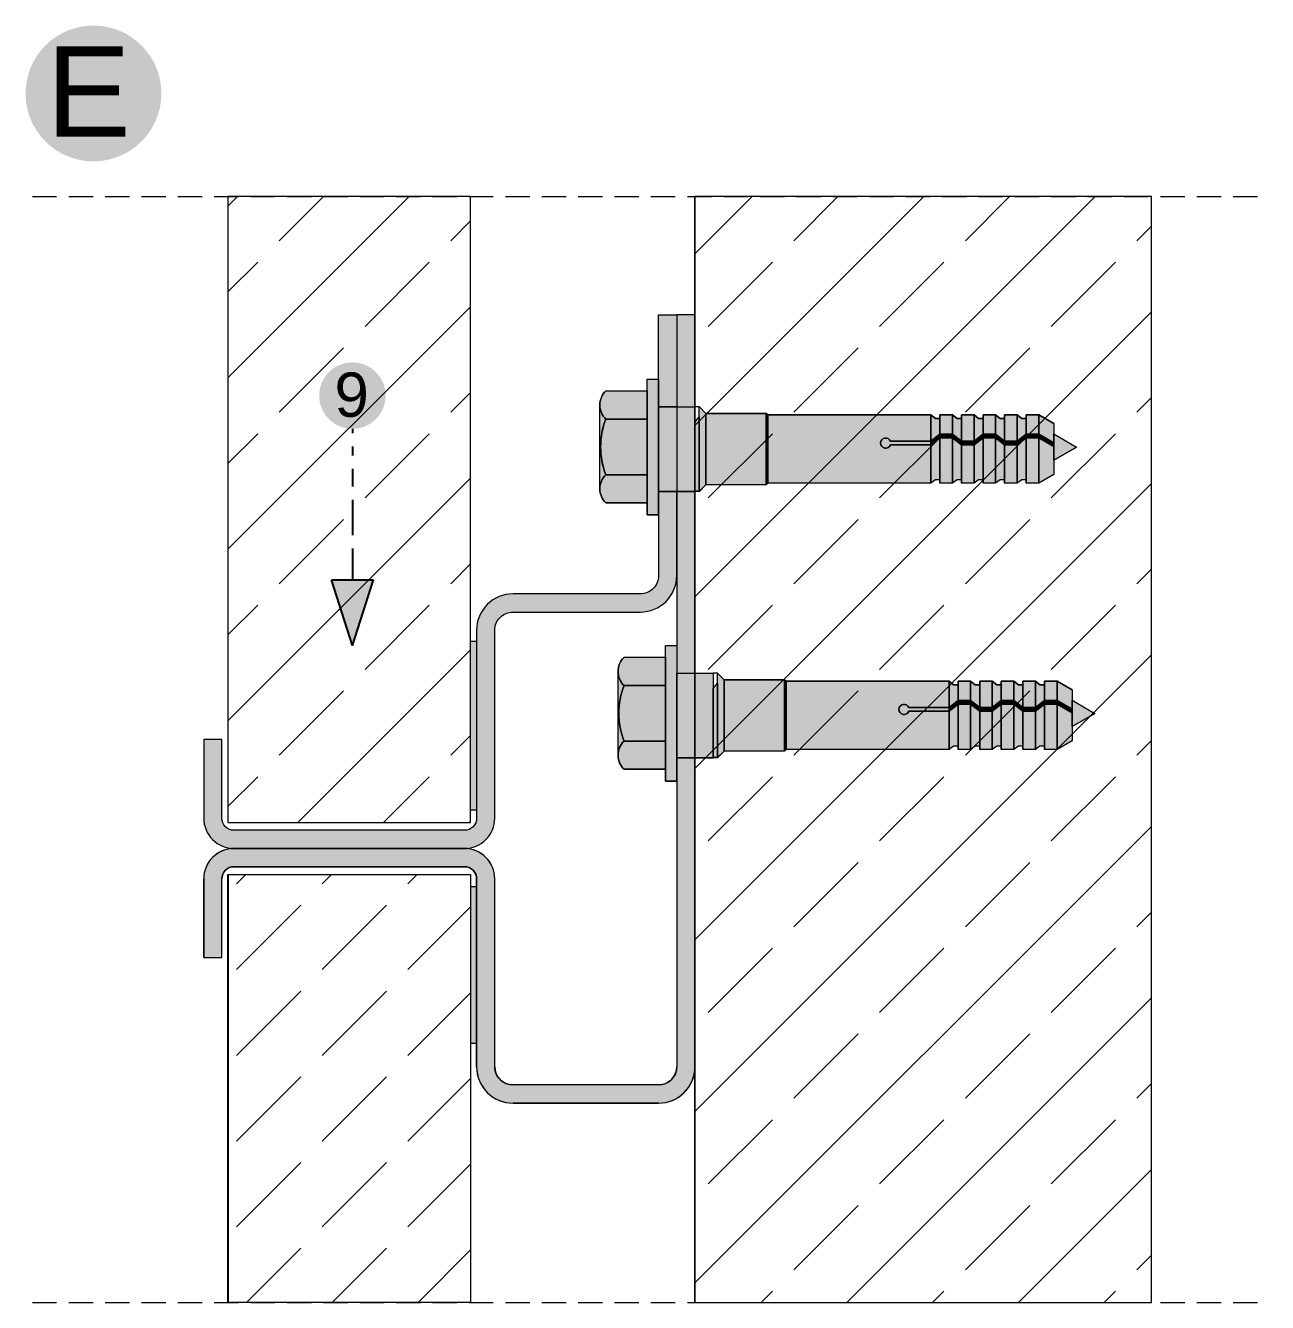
# Model space of a CAD drawing. Extents: x -106823 to -42801, y 48734 to 74234.
# Drawn here: x -50732 to -49708, y 69871 to 70924 of the extents above; entities that cross this region are included whole.
import ezdxf

# ---------------------------------------------------------------- set-up
doc = ezdxf.new("R2010")
doc.units = 0
doc.header["$MEASUREMENT"] = 0
doc.linetypes.add('Hidden Line', pattern=[30, 20, -10])
for name, color, linetype, lineweight, true_color in [('2D - Ogólne_Pen_No__2', 7, 'Continuous', 15, 0x7f7f7f), ('2D - Ogólne_Pen_No__5', 7, 'Continuous', 25, 0x40a5ff), ('2D Drafting - General_Pen_No__102', 7, 'Continuous', 13, 0xcccccc), ('2D Drafting - General_Pen_No__2', 7, 'Continuous', 15, 0x7f7f7f), ('2D Drafting - General_Pen_No__5', 7, 'Continuous', 25, 0x40a5ff), ('2D Drafting - General_Pen_No__81', 7, 'Continuous', 20, 0x6a6a6a)]:
    doc.layers.add(name, color=color, linetype=linetype, lineweight=lineweight, true_color=true_color)
for name, color, linetype, lineweight in [('2D Drafting - General_Pen_No__1', 7, 'Continuous', 13), ('2D Drafting - General_Pen_No__121', 255, 'Continuous', 0), ('Opisy - Tekst_Pen_No__121', 255, 'Continuous', 0)]:
    doc.layers.add(name, color=color, linetype=linetype, lineweight=lineweight)
doc.styles.add('GENERATED_STYLE_4', font='arial.ttf')
pattern_1 = [(45, (0, 0), (-70.71068, 70.71068), []), (45, (-35.36, 35.36), (-70.71068, 70.71068), [75, -25])]

msp = doc.modelspace()

# ---------------------------------------------------------------- hatches: boundary and pattern name
at = {"layer": '2D - Ogólne_Pen_No__5', "linetype": 'Continuous'}
for points in [[(-50731.87, 70867.55, 1), (-50619.87, 70867.55, 1)], [(-50489.79, 70618.39, 1), (-50435.02, 70618.39, 1)]]:
    msp.add_hatch(color=256, dxfattribs=at).paths.add_polyline_path(points, flags=0)
at = {"layer": '2D Drafting - General_Pen_No__102', "linetype": 'Continuous'}
for points in [[(-50209.99, 70609.08), (-50209.99, 70684.94), (-50194.99, 70684.94), (-50194.99, 70609.08)], [(-50194.99, 70684.94), (-50194.99, 70609.08), (-50179.99, 70609.08), (-50179.99, 70684.94)], [(-50584.99, 70269.94, 0.4142136), (-50559.99, 70244.94), (-50369.99, 70244.94, 0.4142136), (-50344.99, 70269.94), (-50344.99, 70424.94, -0.4142136), (-50329.99, 70439.94), (-50224.99, 70439.94, 0.4142136), (-50194.99, 70469.94), (-50194.99, 70539.41), (-50209.99, 70539.41), (-50209.99, 70521.53), (-50209.99, 70469.94, -0.4142136), (-50224.99, 70454.94), (-50329.99, 70454.94, 0.4142136), (-50359.99, 70424.94), (-50359.99, 70269.94, -0.4142136), (-50369.99, 70259.94), (-50559.99, 70259.94, -0.4142136), (-50569.99, 70269.94), (-50569.99, 70274.98), (-50569.99, 70276.48), (-50569.99, 70326.89), (-50569.99, 70334.94), (-50571.49, 70334.94), (-50584.99, 70334.94)], [(-50194.99, 70539.41), (-50194.99, 70389.45), (-50179.99, 70389.45), (-50179.99, 70539.41)], [(-50559.99, 70244.94, 0.4142136), (-50584.99, 70219.94), (-50584.99, 70154.94), (-50569.99, 70154.94), (-50569.99, 70219.94, -0.4142136), (-50559.99, 70229.94), (-50369.99, 70229.94, -0.4142136), (-50359.99, 70219.94), (-50359.99, 70064.94, 0.4142136), (-50329.99, 70034.94), (-50209.99, 70034.94, 0.4142136), (-50179.99, 70064.94), (-50179.99, 70319.78), (-50194.99, 70319.78), (-50194.99, 70064.94, -0.4142136), (-50209.99, 70049.94), (-50329.99, 70049.94, -0.4142136), (-50344.99, 70064.94), (-50344.99, 70219.94, 0.4142136), (-50369.99, 70244.94)]]:
    msp.add_hatch(color=256, dxfattribs=at).paths.add_polyline_path(points, flags=0)
at = {"layer": '2D Drafting - General_Pen_No__121', "linetype": 'Continuous'}
for points in [[(-50219.31, 70599), (-50253.48, 70599, -0.4195601), (-50253.48, 70622.3), (-50219.31, 70622.3)], [(-50209.99, 70576.09), (-50209.99, 70520.17), (-50219.31, 70520.17), (-50219.31, 70576.09), (-50219.31, 70632.01), (-50209.99, 70632.01)], [(-50257.75, 70576.09, 0.092424), (-50253.48, 70553.17, 0.201281), (-50258.37, 70541.53), (-50258.37, 70610.65, 0.201281), (-50253.48, 70599, 0.092424)], [(-50209.99, 70539.41), (-50209.99, 70576.09), (-50209.99, 70609.08), (-50179.99, 70609.08), (-50179.99, 70573.16), (-50179.99, 70539.41)], [(-50179.99, 70539.41), (-50209.99, 70539.41), (-50209.99, 70576.09), (-50209.99, 70609.08), (-50179.99, 70609.08), (-50179.99, 70572.21)], [(-50176.47, 70539.51), (-50176.47, 70609.08), (-50176.3, 70609.08), (-50170.88, 70603.67), (-50170.88, 70544.92), (-50176.3, 70539.51)], [(-50170.88, 70544.82), (-50170.88, 70603.67), (-50121.14, 70603.67), (-50121.14, 70544.82)], [(-50121.14, 70544.82), (-50121.14, 70603.67), (-50119.9, 70602.42), (-50119.9, 70546.07)], [(-50119.9, 70546.07), (-50119.9, 70602.42), (-49985.48, 70602.42), (-49985.48, 70580.77), (-50018.79, 70580.77, 5.4750432), (-50018.79, 70577.81), (-49985.48, 70577.81), (-49985.48, 70546.07)], [(-49978.04, 70599.46), (-49978.04, 70586.51), (-49985.48, 70580.77), (-49985.48, 70602.42), (-49981.73, 70599.46)], [(-49967.68, 70602.42), (-49967.68, 70586.51), (-49978.04, 70586.51), (-49978.04, 70602.42)], [(-49960.24, 70599.46), (-49960.24, 70580.77), (-49967.68, 70586.51), (-49967.68, 70602.42), (-49963.94, 70599.46)], [(-49949.88, 70602.42), (-49949.88, 70580.77), (-49960.24, 70580.77), (-49960.24, 70602.42)], [(-49949.88, 70580.77), (-49949.88, 70602.42), (-49946.14, 70599.46), (-49942.44, 70599.46), (-49942.44, 70586.51)], [(-49932.09, 70602.42), (-49932.09, 70586.51), (-49942.44, 70586.51), (-49942.44, 70602.42)], [(-49924.65, 70599.46), (-49924.65, 70580.77), (-49932.09, 70586.51), (-49932.09, 70602.42), (-49928.34, 70599.46)], [(-49914.29, 70602.42), (-49914.29, 70580.77), (-49924.65, 70580.77), (-49924.65, 70602.42)], [(-49906.85, 70599.46), (-49906.85, 70586.51), (-49914.29, 70580.77), (-49914.29, 70602.42), (-49910.55, 70599.46)], [(-49906.85, 70586.51), (-49906.85, 70602.42), (-49896.49, 70602.42), (-49896.49, 70586.51)], [(-49884.11, 70579.36), (-49896.49, 70586.51), (-49896.49, 70602.42), (-49884.11, 70595.27)], [(-50219.31, 70553.17), (-50253.48, 70553.17, -0.092424), (-50257.75, 70576.09, -0.092424), (-50253.48, 70599), (-50219.31, 70599), (-50219.31, 70576.09)], [(-50179.99, 70539.51), (-50179.99, 70572.21), (-50179.99, 70596.56), (-50176.47, 70600.94), (-50176.47, 70539.51)], [(-49985.48, 70577.81), (-50018.79, 70577.81, -5.4750432), (-50018.79, 70580.77), (-49985.48, 70580.77)], [(-49985.48, 70580.77), (-49978.04, 70586.51), (-49978.04, 70583.55), (-49985.48, 70577.81)], [(-49978.04, 70549.03), (-49981.73, 70549.03), (-49985.48, 70546.07), (-49985.48, 70577.81), (-49978.04, 70583.55)], [(-49978.04, 70586.51), (-49967.68, 70586.51), (-49967.68, 70583.55), (-49978.04, 70583.55)], [(-49978.04, 70546.07), (-49978.04, 70583.55), (-49967.68, 70583.55), (-49967.68, 70546.07)], [(-49960.24, 70577.81), (-49967.68, 70583.55), (-49967.68, 70586.51), (-49960.24, 70580.77)], [(-49960.24, 70549.03), (-49963.94, 70549.03), (-49967.68, 70546.07), (-49967.68, 70583.55), (-49960.24, 70577.81)], [(-49960.24, 70580.77), (-49949.88, 70580.77), (-49949.88, 70577.81), (-49960.24, 70577.81)], [(-49942.44, 70583.55), (-49949.88, 70577.81), (-49949.88, 70580.77), (-49942.44, 70586.51)], [(-49942.44, 70549.03), (-49946.14, 70549.03), (-49949.88, 70546.07), (-49949.88, 70577.81), (-49942.44, 70583.55)], [(-49932.09, 70583.55), (-49942.44, 70583.55), (-49942.44, 70586.51), (-49932.09, 70586.51)], [(-49932.09, 70546.07), (-49942.44, 70546.07), (-49942.44, 70583.55), (-49932.09, 70583.55)], [(-49924.65, 70577.81), (-49932.09, 70583.55), (-49932.09, 70586.51), (-49924.65, 70580.77)], [(-49924.65, 70549.03), (-49928.34, 70549.03), (-49932.09, 70546.07), (-49932.09, 70583.55), (-49924.65, 70577.81)], [(-49924.65, 70580.77), (-49914.29, 70580.77), (-49914.29, 70577.81), (-49924.65, 70577.81)], [(-49914.29, 70580.77), (-49906.85, 70586.51), (-49906.85, 70583.55), (-49914.29, 70577.81)], [(-49906.85, 70549.03), (-49910.55, 70549.03), (-49914.29, 70546.07), (-49914.29, 70577.81), (-49906.85, 70583.55)], [(-49906.85, 70586.51), (-49896.49, 70586.51), (-49896.49, 70583.55), (-49906.85, 70583.55)], [(-49906.85, 70546.07), (-49906.85, 70583.55), (-49896.49, 70583.55), (-49896.49, 70546.07)], [(-49884.11, 70576.41), (-49896.49, 70583.55), (-49896.49, 70586.51), (-49884.11, 70579.36)], [(-49884.11, 70553.22), (-49896.49, 70546.07), (-49896.49, 70583.55), (-49884.11, 70576.41)], [(-49865.39, 70575.99), (-49884.11, 70565.18), (-49884.11, 70586.8)], [(-49960.24, 70546.07), (-49960.24, 70577.81), (-49949.88, 70577.81), (-49949.88, 70546.07)], [(-49914.29, 70546.07), (-49924.65, 70546.07), (-49924.65, 70577.81), (-49914.29, 70577.81)], [(-50219.31, 70529.88), (-50253.48, 70529.88, -0.4195601), (-50253.48, 70553.17), (-50219.31, 70553.17)], [(-50194.99, 70356.46), (-50194.99, 70300.54), (-50204.31, 70300.54), (-50204.31, 70356.46), (-50204.31, 70412.38), (-50194.99, 70412.38)], [(-50204.31, 70379.37), (-50238.48, 70379.37, -0.4195601), (-50238.48, 70402.67), (-50204.31, 70402.67)], [(-50242.75, 70356.46, 0.092424), (-50238.48, 70333.54, 0.201281), (-50243.37, 70321.89), (-50243.37, 70391.02, 0.201281), (-50238.48, 70379.37, 0.092424)], [(-50194.99, 70319.78), (-50194.99, 70356.46), (-50194.99, 70389.45), (-50164.99, 70389.45), (-50164.99, 70353.53), (-50164.99, 70319.78)], [(-50164.99, 70319.78), (-50194.99, 70319.78), (-50194.99, 70356.46), (-50194.99, 70389.45), (-50164.99, 70389.45), (-50164.99, 70352.58)], [(-50164.99, 70319.88), (-50164.99, 70352.58), (-50164.99, 70376.93), (-50161.47, 70381.31), (-50161.47, 70319.88)], [(-50161.47, 70319.88), (-50161.47, 70389.45), (-50161.3, 70389.45), (-50155.88, 70384.04), (-50155.88, 70325.29), (-50161.3, 70319.88)], [(-50155.88, 70325.19), (-50155.88, 70384.04), (-50106.14, 70384.04), (-50106.14, 70325.19)], [(-50106.14, 70325.19), (-50106.14, 70384.04), (-50104.9, 70382.79), (-50104.9, 70326.44)], [(-50104.9, 70326.44), (-50104.9, 70382.79), (-49970.48, 70382.79), (-49970.48, 70361.14), (-50003.79, 70361.14, 5.4750432), (-50003.79, 70358.18), (-49970.48, 70358.18), (-49970.48, 70326.44)], [(-49963.04, 70379.83), (-49963.04, 70366.88), (-49970.48, 70361.14), (-49970.48, 70382.79), (-49966.73, 70379.83)], [(-49952.68, 70382.79), (-49952.68, 70366.88), (-49963.04, 70366.88), (-49963.04, 70382.79)], [(-49945.24, 70379.83), (-49945.24, 70361.14), (-49952.68, 70366.88), (-49952.68, 70382.79), (-49948.94, 70379.83)], [(-49934.88, 70382.79), (-49934.88, 70361.14), (-49945.24, 70361.14), (-49945.24, 70382.79)], [(-49934.88, 70361.14), (-49934.88, 70382.79), (-49931.14, 70379.83), (-49927.44, 70379.83), (-49927.44, 70366.88)], [(-49917.09, 70382.79), (-49917.09, 70366.88), (-49927.44, 70366.88), (-49927.44, 70382.79)], [(-49909.65, 70379.83), (-49909.65, 70361.14), (-49917.09, 70366.88), (-49917.09, 70382.79), (-49913.34, 70379.83)], [(-49899.29, 70382.79), (-49899.29, 70361.14), (-49909.65, 70361.14), (-49909.65, 70382.79)], [(-49891.85, 70379.83), (-49891.85, 70366.88), (-49899.29, 70361.14), (-49899.29, 70382.79), (-49895.55, 70379.83)], [(-49891.85, 70366.88), (-49891.85, 70382.79), (-49881.49, 70382.79), (-49881.49, 70366.88)], [(-49869.11, 70359.73), (-49881.49, 70366.88), (-49881.49, 70382.79), (-49869.11, 70375.64)], [(-50204.31, 70333.54), (-50238.48, 70333.54, -0.092424), (-50242.75, 70356.46, -0.092424), (-50238.48, 70379.37), (-50204.31, 70379.37), (-50204.31, 70356.46)], [(-49970.48, 70358.18), (-50003.79, 70358.18, -5.4750432), (-50003.79, 70361.14), (-49970.48, 70361.14)], [(-49970.48, 70361.14), (-49963.04, 70366.88), (-49963.04, 70363.92), (-49970.48, 70358.18)], [(-49963.04, 70329.4), (-49966.73, 70329.4), (-49970.48, 70326.44), (-49970.48, 70358.18), (-49963.04, 70363.92)], [(-49963.04, 70366.88), (-49952.68, 70366.88), (-49952.68, 70363.92), (-49963.04, 70363.92)], [(-49963.04, 70326.44), (-49963.04, 70363.92), (-49952.68, 70363.92), (-49952.68, 70326.44)], [(-49945.24, 70358.18), (-49952.68, 70363.92), (-49952.68, 70366.88), (-49945.24, 70361.14)], [(-49945.24, 70329.4), (-49948.94, 70329.4), (-49952.68, 70326.44), (-49952.68, 70363.92), (-49945.24, 70358.18)], [(-49945.24, 70361.14), (-49934.88, 70361.14), (-49934.88, 70358.18), (-49945.24, 70358.18)], [(-49927.44, 70363.92), (-49934.88, 70358.18), (-49934.88, 70361.14), (-49927.44, 70366.88)], [(-49927.44, 70329.4), (-49931.14, 70329.4), (-49934.88, 70326.44), (-49934.88, 70358.18), (-49927.44, 70363.92)], [(-49917.09, 70363.92), (-49927.44, 70363.92), (-49927.44, 70366.88), (-49917.09, 70366.88)], [(-49917.09, 70326.44), (-49927.44, 70326.44), (-49927.44, 70363.92), (-49917.09, 70363.92)], [(-49909.65, 70358.18), (-49917.09, 70363.92), (-49917.09, 70366.88), (-49909.65, 70361.14)], [(-49909.65, 70329.4), (-49913.34, 70329.4), (-49917.09, 70326.44), (-49917.09, 70363.92), (-49909.65, 70358.18)], [(-49909.65, 70361.14), (-49899.29, 70361.14), (-49899.29, 70358.18), (-49909.65, 70358.18)], [(-49899.29, 70361.14), (-49891.85, 70366.88), (-49891.85, 70363.92), (-49899.29, 70358.18)], [(-49891.85, 70329.4), (-49895.55, 70329.4), (-49899.29, 70326.44), (-49899.29, 70358.18), (-49891.85, 70363.92)], [(-49891.85, 70366.88), (-49881.49, 70366.88), (-49881.49, 70363.92), (-49891.85, 70363.92)], [(-49891.85, 70326.44), (-49891.85, 70363.92), (-49881.49, 70363.92), (-49881.49, 70326.44)], [(-49869.11, 70356.78), (-49881.49, 70363.92), (-49881.49, 70366.88), (-49869.11, 70359.73)], [(-49869.11, 70333.59), (-49881.49, 70326.44), (-49881.49, 70363.92), (-49869.11, 70356.78)], [(-49850.39, 70356.36), (-49869.11, 70345.55), (-49869.11, 70367.17)], [(-49945.24, 70326.44), (-49945.24, 70358.18), (-49934.88, 70358.18), (-49934.88, 70326.44)], [(-49899.29, 70326.44), (-49909.65, 70326.44), (-49909.65, 70358.18), (-49899.29, 70358.18)], [(-50204.31, 70310.25), (-50238.48, 70310.25, -0.4195601), (-50238.48, 70333.54), (-50204.31, 70333.54)]]:
    msp.add_hatch(color=256, dxfattribs=at).paths.add_polyline_path(points, flags=0)
at = {"layer": '2D Drafting - General_Pen_No__5', "linetype": 'Continuous'}
msp.add_hatch(color=256, dxfattribs=at).paths.add_polyline_path([(-50445.13, 70466.52), (-50479.68, 70466.52), (-50462.41, 70412.42)], flags=0)
at = {"layer": '2D Drafting - General_Pen_No__81', "linetype": 'Continuous'}
h = msp.add_hatch(dxfattribs=at)
h.set_pattern_fill('Solid___Dashed', color=256, style=0, pattern_type=2)
h.set_pattern_definition(pattern_1)
h.paths.add_polyline_path([(-50564.99, 70266.39), (-50364.99, 70266.39), (-50364.99, 70782.5), (-50564.99, 70782.5)], flags=0)
h = msp.add_hatch(dxfattribs=at)
h.set_pattern_fill('Solid___Dashed', color=256, style=0, pattern_type=2)
h.set_pattern_definition(pattern_1)
h.paths.add_polyline_path([(-50179.99, 69870.59), (-50129.5, 69870.59), (-49803.57, 69870.59), (-49803.57, 70782.5), (-50129.5, 70782.5), (-50179.12, 70782.5), (-50179.99, 70782.5)], flags=0)
for points in [[(-50364.9, 70415.93), (-50359.99, 70415.93), (-50359.99, 70276.48), (-50364.9, 70276.48)], [(-50364.9, 70084.36), (-50359.99, 70084.36), (-50359.99, 70213.39), (-50364.9, 70213.39)]]:
    msp.add_hatch(color=256, dxfattribs=at).paths.add_polyline_path(points, flags=0)
h = msp.add_hatch(dxfattribs=at)
h.set_pattern_fill('Beton', color=256, style=0, pattern_type=2)
h.set_pattern_definition([(45, (0, 0), (-70.71068, 70.71068), [75, -25]), (45, (7e-15, 70.71), (-70.71068, 70.71068), [75, -25])])
h.paths.add_polyline_path([(-50564.99, 70223.49), (-50364.99, 70223.49), (-50364.99, 69870.59), (-50564.99, 69870.59)], flags=0)

# ---------------------------------------------------------------- linework, layer by layer
at = {"layer": '2D - Ogólne_Pen_No__2', "linetype": 'Continuous'}
for p, q in [((-50179.99, 70610.72), (-50179.99, 70573.85)), ((-50179.99, 70609.08), (-50179.99, 70572.21)), ((-50176.3, 70609.08), (-50179.99, 70609.08)), ((-50170.88, 70603.67), (-50176.3, 70609.08)), ((-50121.14, 70603.67), (-50170.88, 70603.67)), ((-50170.88, 70603.67), (-50170.88, 70544.82)), ((-50119.9, 70602.42), (-50121.14, 70603.67)), ((-50121.14, 70603.67), (-50121.14, 70544.82)), ((-49985.48, 70602.42), (-50119.9, 70602.42)), ((-50119.9, 70546.07), (-50119.9, 70602.42)), ((-49981.73, 70599.46), (-49985.48, 70602.42)), ((-49985.48, 70602.42), (-49985.48, 70546.07)), ((-49978.04, 70602.42), (-49978.04, 70599.46)), ((-49967.68, 70602.42), (-49978.04, 70602.42)), ((-49978.04, 70602.42), (-49978.04, 70546.07)), ((-49963.94, 70599.46), (-49967.68, 70602.42)), ((-49967.68, 70602.42), (-49967.68, 70546.07)), ((-49960.24, 70602.42), (-49960.24, 70599.46)), ((-49949.88, 70602.42), (-49960.24, 70602.42)), ((-49960.24, 70602.42), (-49960.24, 70546.07)), ((-49946.14, 70599.46), (-49949.88, 70602.42)), ((-49949.88, 70602.42), (-49949.88, 70546.07)), ((-49942.44, 70602.42), (-49942.44, 70599.46)), ((-49932.09, 70602.42), (-49942.44, 70602.42)), ((-49942.44, 70602.42), (-49942.44, 70546.07)), ((-49928.34, 70599.46), (-49932.09, 70602.42)), ((-49932.09, 70602.42), (-49932.09, 70546.07)), ((-49924.65, 70602.42), (-49924.65, 70599.46)), ((-49914.29, 70602.42), (-49924.65, 70602.42)), ((-49924.65, 70602.42), (-49924.65, 70546.07)), ((-49910.55, 70599.46), (-49914.29, 70602.42)), ((-49914.29, 70602.42), (-49914.29, 70546.07)), ((-49906.85, 70602.42), (-49906.85, 70546.07)), ((-49896.49, 70602.42), (-49906.85, 70602.42)), ((-49884.11, 70595.27), (-49896.49, 70602.42)), ((-49896.49, 70602.42), (-49896.49, 70546.07)), ((-49978.04, 70599.46), (-49981.73, 70599.46)), ((-49960.24, 70599.46), (-49963.94, 70599.46)), ((-49942.44, 70599.46), (-49946.14, 70599.46)), ((-49924.65, 70599.46), (-49928.34, 70599.46)), ((-49906.85, 70599.46), (-49910.55, 70599.46)), ((-49884.11, 70595.27), (-49884.11, 70553.22)), ((-49985.48, 70580.77), (-50018.79, 70580.77)), ((-49978.04, 70586.51), (-49985.48, 70580.77)), ((-49978.04, 70583.55), (-49985.48, 70577.81)), ((-49967.68, 70586.51), (-49978.04, 70586.51)), ((-49967.68, 70583.55), (-49978.04, 70583.55)), ((-49960.24, 70580.77), (-49967.68, 70586.51)), ((-49960.24, 70577.81), (-49967.68, 70583.55)), ((-49949.88, 70580.77), (-49960.24, 70580.77)), ((-49942.44, 70586.51), (-49949.88, 70580.77)), ((-49942.44, 70583.55), (-49949.88, 70577.81)), ((-49932.09, 70586.51), (-49942.44, 70586.51)), ((-49932.09, 70583.55), (-49942.44, 70583.55)), ((-49924.65, 70580.77), (-49932.09, 70586.51)), ((-49924.65, 70577.81), (-49932.09, 70583.55)), ((-49914.29, 70580.77), (-49924.65, 70580.77)), ((-49906.85, 70586.51), (-49914.29, 70580.77)), ((-49906.85, 70583.55), (-49914.29, 70577.81)), ((-49896.49, 70586.51), (-49906.85, 70586.51)), ((-49896.49, 70583.55), (-49906.85, 70583.55)), ((-49884.11, 70579.36), (-49896.49, 70586.51)), ((-49884.11, 70576.41), (-49896.49, 70583.55)), ((-49884.11, 70586.8), (-49865.39, 70575.99)), ((-50179.99, 70541.04), (-50179.99, 70574.79)), ((-50179.99, 70539.41), (-50179.99, 70573.16)), ((-49985.48, 70577.81), (-50018.79, 70577.81)), ((-49949.88, 70577.81), (-49960.24, 70577.81)), ((-49914.29, 70577.81), (-49924.65, 70577.81)), ((-49884.11, 70565.18), (-49865.39, 70575.99)), ((-49981.73, 70549.03), (-49985.48, 70546.07)), ((-49978.04, 70549.03), (-49981.73, 70549.03)), ((-49978.04, 70546.07), (-49978.04, 70549.03)), ((-49963.94, 70549.03), (-49967.68, 70546.07)), ((-49960.24, 70549.03), (-49963.94, 70549.03)), ((-49960.24, 70546.07), (-49960.24, 70549.03)), ((-49946.14, 70549.03), (-49949.88, 70546.07)), ((-49942.44, 70549.03), (-49946.14, 70549.03)), ((-49942.44, 70546.07), (-49942.44, 70549.03)), ((-49928.34, 70549.03), (-49932.09, 70546.07)), ((-49924.65, 70549.03), (-49928.34, 70549.03)), ((-49924.65, 70546.07), (-49924.65, 70549.03)), ((-49910.55, 70549.03), (-49914.29, 70546.07)), ((-49906.85, 70549.03), (-49910.55, 70549.03)), ((-49884.11, 70553.22), (-49896.49, 70546.07)), ((-50176.3, 70539.41), (-50179.99, 70539.41)), ((-50170.88, 70544.82), (-50176.3, 70539.41)), ((-50121.14, 70544.82), (-50170.88, 70544.82)), ((-50119.9, 70546.07), (-50121.14, 70544.82)), ((-49985.48, 70546.07), (-50119.9, 70546.07)), ((-49967.68, 70546.07), (-49978.04, 70546.07)), ((-49949.88, 70546.07), (-49960.24, 70546.07)), ((-49932.09, 70546.07), (-49942.44, 70546.07)), ((-49914.29, 70546.07), (-49924.65, 70546.07)), ((-49896.49, 70546.07), (-49906.85, 70546.07)), ((-50164.99, 70389.45), (-50164.99, 70352.58)), ((-50161.3, 70389.45), (-50164.99, 70389.45)), ((-50155.88, 70384.04), (-50161.3, 70389.45)), ((-50106.14, 70384.04), (-50155.88, 70384.04)), ((-50155.88, 70384.04), (-50155.88, 70325.19)), ((-50104.9, 70382.79), (-50106.14, 70384.04)), ((-50106.14, 70384.04), (-50106.14, 70325.19)), ((-49970.48, 70382.79), (-50104.9, 70382.79)), ((-50104.9, 70326.44), (-50104.9, 70382.79)), ((-49966.73, 70379.83), (-49970.48, 70382.79)), ((-49970.48, 70382.79), (-49970.48, 70326.44)), ((-49963.04, 70382.79), (-49963.04, 70379.83)), ((-49952.68, 70382.79), (-49963.04, 70382.79)), ((-49963.04, 70382.79), (-49963.04, 70326.44)), ((-49948.94, 70379.83), (-49952.68, 70382.79)), ((-49952.68, 70382.79), (-49952.68, 70326.44)), ((-49945.24, 70382.79), (-49945.24, 70379.83)), ((-49934.88, 70382.79), (-49945.24, 70382.79)), ((-49945.24, 70382.79), (-49945.24, 70326.44)), ((-49931.14, 70379.83), (-49934.88, 70382.79)), ((-49934.88, 70382.79), (-49934.88, 70326.44)), ((-49927.44, 70382.79), (-49927.44, 70379.83)), ((-49917.09, 70382.79), (-49927.44, 70382.79)), ((-49927.44, 70382.79), (-49927.44, 70326.44)), ((-49913.34, 70379.83), (-49917.09, 70382.79)), ((-49917.09, 70382.79), (-49917.09, 70326.44)), ((-49909.65, 70382.79), (-49909.65, 70379.83)), ((-49899.29, 70382.79), (-49909.65, 70382.79)), ((-49909.65, 70382.79), (-49909.65, 70326.44)), ((-49895.55, 70379.83), (-49899.29, 70382.79)), ((-49899.29, 70382.79), (-49899.29, 70326.44)), ((-49891.85, 70382.79), (-49891.85, 70326.44)), ((-49881.49, 70382.79), (-49891.85, 70382.79)), ((-49869.11, 70375.64), (-49881.49, 70382.79)), ((-49881.49, 70382.79), (-49881.49, 70326.44)), ((-49963.04, 70379.83), (-49966.73, 70379.83)), ((-49945.24, 70379.83), (-49948.94, 70379.83)), ((-49927.44, 70379.83), (-49931.14, 70379.83)), ((-49909.65, 70379.83), (-49913.34, 70379.83)), ((-49891.85, 70379.83), (-49895.55, 70379.83)), ((-49869.11, 70375.64), (-49869.11, 70333.59)), ((-49970.48, 70361.14), (-50003.79, 70361.14)), ((-49963.04, 70366.88), (-49970.48, 70361.14)), ((-49963.04, 70363.92), (-49970.48, 70358.18)), ((-49952.68, 70366.88), (-49963.04, 70366.88)), ((-49952.68, 70363.92), (-49963.04, 70363.92)), ((-49945.24, 70361.14), (-49952.68, 70366.88)), ((-49945.24, 70358.18), (-49952.68, 70363.92)), ((-49934.88, 70361.14), (-49945.24, 70361.14)), ((-49927.44, 70366.88), (-49934.88, 70361.14)), ((-49927.44, 70363.92), (-49934.88, 70358.18)), ((-49917.09, 70366.88), (-49927.44, 70366.88)), ((-49917.09, 70363.92), (-49927.44, 70363.92)), ((-49909.65, 70361.14), (-49917.09, 70366.88)), ((-49909.65, 70358.18), (-49917.09, 70363.92)), ((-49899.29, 70361.14), (-49909.65, 70361.14)), ((-49891.85, 70366.88), (-49899.29, 70361.14)), ((-49891.85, 70363.92), (-49899.29, 70358.18)), ((-49881.49, 70366.88), (-49891.85, 70366.88)), ((-49881.49, 70363.92), (-49891.85, 70363.92)), ((-49869.11, 70359.73), (-49881.49, 70366.88)), ((-49869.11, 70356.78), (-49881.49, 70363.92)), ((-49869.11, 70367.17), (-49850.39, 70356.36)), ((-50164.99, 70319.78), (-50164.99, 70353.53)), ((-49970.48, 70358.18), (-50003.79, 70358.18)), ((-49934.88, 70358.18), (-49945.24, 70358.18)), ((-49899.29, 70358.18), (-49909.65, 70358.18)), ((-49869.11, 70345.55), (-49850.39, 70356.36)), ((-49966.73, 70329.4), (-49970.48, 70326.44)), ((-49963.04, 70329.4), (-49966.73, 70329.4)), ((-49963.04, 70326.44), (-49963.04, 70329.4)), ((-49948.94, 70329.4), (-49952.68, 70326.44)), ((-49945.24, 70329.4), (-49948.94, 70329.4)), ((-49945.24, 70326.44), (-49945.24, 70329.4)), ((-49931.14, 70329.4), (-49934.88, 70326.44)), ((-49927.44, 70329.4), (-49931.14, 70329.4)), ((-49927.44, 70326.44), (-49927.44, 70329.4)), ((-49913.34, 70329.4), (-49917.09, 70326.44)), ((-49909.65, 70329.4), (-49913.34, 70329.4)), ((-49909.65, 70326.44), (-49909.65, 70329.4)), ((-49895.55, 70329.4), (-49899.29, 70326.44)), ((-49891.85, 70329.4), (-49895.55, 70329.4)), ((-49869.11, 70333.59), (-49881.49, 70326.44)), ((-50161.3, 70319.78), (-50164.99, 70319.78)), ((-50155.88, 70325.19), (-50161.3, 70319.78)), ((-50106.14, 70325.19), (-50155.88, 70325.19)), ((-50104.9, 70326.44), (-50106.14, 70325.19)), ((-49970.48, 70326.44), (-50104.9, 70326.44)), ((-49952.68, 70326.44), (-49963.04, 70326.44)), ((-49934.88, 70326.44), (-49945.24, 70326.44)), ((-49917.09, 70326.44), (-49927.44, 70326.44)), ((-49899.29, 70326.44), (-49909.65, 70326.44)), ((-49881.49, 70326.44), (-49891.85, 70326.44))]:
    msp.add_line(p, q, dxfattribs=at)
for centre in [(-50022.7, 70579.29), (-50007.7, 70359.66)]:
    msp.add_arc(centre, 4.18, 20.70161, 339.29839, dxfattribs=at)
at = {"layer": '2D - Ogólne_Pen_No__5', "linetype": 'Continuous'}
for p, q in [((-50462.41, 70591.01), (-50462.41, 70587.35)), ((-50462.41, 70576.37), (-50462.41, 70569.05)), ((-50462.41, 70558.07), (-50462.41, 70543.43)), ((-50462.41, 70532.45), (-50462.41, 70503.18)), ((-50462.41, 70492.2), (-50462.41, 70466.52)), ((-50479.68, 70466.52), (-50445.13, 70466.52)), ((-50462.41, 70412.42), (-50479.68, 70466.52)), ((-50462.41, 70412.42), (-50445.13, 70466.52))]:
    msp.add_line(p, q, dxfattribs=at)
at = {"layer": '2D Drafting - General_Pen_No__1', "linetype": 'Continuous', "flags": 128}
msp.add_lwpolyline([(-50445.13, 70466.52), (-50479.68, 70466.52), (-50462.41, 70412.42)], close=True, dxfattribs=at)
at = {"layer": '2D Drafting - General_Pen_No__2', "linetype": 'Hidden Line'}
for p, q in [((-50726.24, 70782.5), (-49707.99, 70782.5)), ((-50726.24, 69870.59), (-49707.99, 69870.59))]:
    msp.add_line(p, q, dxfattribs=at)
at = {"layer": '2D Drafting - General_Pen_No__2', "linetype": 'Continuous'}
for p, q in [((-50179.99, 69870.59), (-50179.99, 70782.5)), ((-49803.57, 69870.59), (-49803.57, 70782.5)), ((-50194.99, 70684.94), (-50194.99, 70064.94)), ((-50179.99, 70684.94), (-50194.99, 70684.94)), ((-50194.99, 70684.94), (-50194.99, 70469.94)), ((-50179.99, 70684.94), (-50179.99, 70064.94)), ((-50253.48, 70622.3), (-50219.31, 70622.3)), ((-50219.31, 70576.09), (-50219.31, 70632.01)), ((-50219.31, 70632.01), (-50209.99, 70632.01)), ((-50209.99, 70632.01), (-50209.99, 70576.09)), ((-50258.37, 70541.53), (-50258.37, 70610.65)), ((-50209.99, 70609.08), (-50179.99, 70609.08)), ((-50253.48, 70599), (-50219.31, 70599)), ((-50219.31, 70576.09), (-50219.31, 70520.17)), ((-50209.99, 70520.17), (-50209.99, 70576.09)), ((-50253.48, 70553.17), (-50219.31, 70553.17)), ((-50209.99, 70539.41), (-50179.99, 70539.41)), ((-50253.48, 70529.88), (-50219.31, 70529.88)), ((-50219.31, 70520.17), (-50209.99, 70520.17)), ((-50204.31, 70356.46), (-50204.31, 70412.38)), ((-50204.31, 70412.38), (-50194.99, 70412.38)), ((-50194.99, 70412.38), (-50194.99, 70356.46)), ((-50238.48, 70402.67), (-50204.31, 70402.67)), ((-50243.37, 70321.89), (-50243.37, 70391.02)), ((-50194.99, 70389.45), (-50164.99, 70389.45)), ((-50238.48, 70379.37), (-50204.31, 70379.37)), ((-50204.31, 70356.46), (-50204.31, 70300.54)), ((-50194.99, 70300.54), (-50194.99, 70356.46)), ((-50238.48, 70333.54), (-50204.31, 70333.54)), ((-50194.99, 70319.78), (-50164.99, 70319.78)), ((-50238.48, 70310.25), (-50204.31, 70310.25)), ((-50204.31, 70300.54), (-50194.99, 70300.54)), ((-50369.99, 70244.94), (-50559.99, 70244.94)), ((-50369.99, 70244.94), (-50559.99, 70244.94)), ((-50564.9, 70223.49), (-50364.9, 70223.49)), ((-50564.9, 70223.49), (-50564.9, 69870.59)), ((-50369.99, 70229.94), (-50559.99, 70229.94)), ((-50364.9, 70223.49), (-50364.9, 69870.59)), ((-50584.99, 70154.94), (-50584.99, 70219.94)), ((-50569.99, 70154.94), (-50569.99, 70219.94)), ((-50359.99, 70064.94), (-50359.99, 70219.94)), ((-50344.99, 70064.94), (-50344.99, 70219.94)), ((-50584.99, 70154.94), (-50569.99, 70154.94)), ((-50209.99, 70049.94), (-50329.99, 70049.94)), ((-50209.99, 70034.94), (-50329.99, 70034.94))]:
    msp.add_line(p, q, dxfattribs=at)
at = {"layer": '2D Drafting - General_Pen_No__2', "linetype": 'Continuous', "flags": 128}
for points in [[(-50564.99, 70266.39), (-50364.99, 70266.39), (-50364.99, 70782.5), (-50564.99, 70782.5)], [(-50179.99, 69870.59), (-50129.5, 69870.59), (-49803.57, 69870.59), (-49803.57, 70782.5), (-50129.5, 70782.5), (-50179.12, 70782.5), (-50179.99, 70782.5)], [(-50209.99, 70609.08), (-50209.99, 70684.94), (-50194.99, 70684.94), (-50194.99, 70609.08)], [(-50194.99, 70684.94), (-50194.99, 70609.08), (-50179.99, 70609.08), (-50179.99, 70684.94)], [(-50209.99, 70576.09), (-50209.99, 70520.17), (-50219.31, 70520.17), (-50219.31, 70576.09), (-50219.31, 70632.01), (-50209.99, 70632.01)], [(-50209.99, 70539.41), (-50209.99, 70576.09), (-50209.99, 70609.08), (-50179.99, 70609.08), (-50179.99, 70573.16), (-50179.99, 70539.41)], [(-50179.99, 70539.41), (-50209.99, 70539.41), (-50209.99, 70576.09), (-50209.99, 70609.08), (-50179.99, 70609.08), (-50179.99, 70572.21)], [(-50176.47, 70539.51), (-50176.47, 70609.08), (-50176.3, 70609.08), (-50170.88, 70603.67), (-50170.88, 70544.92), (-50176.3, 70539.51)], [(-50170.88, 70544.82), (-50170.88, 70603.67), (-50121.14, 70603.67), (-50121.14, 70544.82)], [(-50121.14, 70544.82), (-50121.14, 70603.67), (-50119.9, 70602.42), (-50119.9, 70546.07)], [(-49978.04, 70599.46), (-49978.04, 70586.51), (-49985.48, 70580.77), (-49985.48, 70602.42), (-49981.73, 70599.46)], [(-49967.68, 70602.42), (-49967.68, 70586.51), (-49978.04, 70586.51), (-49978.04, 70602.42)], [(-49960.24, 70599.46), (-49960.24, 70580.77), (-49967.68, 70586.51), (-49967.68, 70602.42), (-49963.94, 70599.46)], [(-49949.88, 70602.42), (-49949.88, 70580.77), (-49960.24, 70580.77), (-49960.24, 70602.42)], [(-49949.88, 70580.77), (-49949.88, 70602.42), (-49946.14, 70599.46), (-49942.44, 70599.46), (-49942.44, 70586.51)], [(-49932.09, 70602.42), (-49932.09, 70586.51), (-49942.44, 70586.51), (-49942.44, 70602.42)], [(-49924.65, 70599.46), (-49924.65, 70580.77), (-49932.09, 70586.51), (-49932.09, 70602.42), (-49928.34, 70599.46)], [(-49914.29, 70602.42), (-49914.29, 70580.77), (-49924.65, 70580.77), (-49924.65, 70602.42)], [(-49906.85, 70599.46), (-49906.85, 70586.51), (-49914.29, 70580.77), (-49914.29, 70602.42), (-49910.55, 70599.46)], [(-49906.85, 70586.51), (-49906.85, 70602.42), (-49896.49, 70602.42), (-49896.49, 70586.51)], [(-49884.11, 70579.36), (-49896.49, 70586.51), (-49896.49, 70602.42), (-49884.11, 70595.27)], [(-50179.99, 70539.51), (-50179.99, 70572.21), (-50179.99, 70596.56), (-50176.47, 70600.94), (-50176.47, 70539.51)], [(-49985.48, 70580.77), (-49978.04, 70586.51), (-49978.04, 70583.55), (-49985.48, 70577.81)], [(-49978.04, 70549.03), (-49981.73, 70549.03), (-49985.48, 70546.07), (-49985.48, 70577.81), (-49978.04, 70583.55)], [(-49978.04, 70586.51), (-49967.68, 70586.51), (-49967.68, 70583.55), (-49978.04, 70583.55)], [(-49978.04, 70546.07), (-49978.04, 70583.55), (-49967.68, 70583.55), (-49967.68, 70546.07)], [(-49960.24, 70577.81), (-49967.68, 70583.55), (-49967.68, 70586.51), (-49960.24, 70580.77)], [(-49960.24, 70549.03), (-49963.94, 70549.03), (-49967.68, 70546.07), (-49967.68, 70583.55), (-49960.24, 70577.81)], [(-49960.24, 70580.77), (-49949.88, 70580.77), (-49949.88, 70577.81), (-49960.24, 70577.81)], [(-49942.44, 70583.55), (-49949.88, 70577.81), (-49949.88, 70580.77), (-49942.44, 70586.51)], [(-49942.44, 70549.03), (-49946.14, 70549.03), (-49949.88, 70546.07), (-49949.88, 70577.81), (-49942.44, 70583.55)], [(-49932.09, 70583.55), (-49942.44, 70583.55), (-49942.44, 70586.51), (-49932.09, 70586.51)], [(-49932.09, 70546.07), (-49942.44, 70546.07), (-49942.44, 70583.55), (-49932.09, 70583.55)], [(-49924.65, 70577.81), (-49932.09, 70583.55), (-49932.09, 70586.51), (-49924.65, 70580.77)], [(-49924.65, 70549.03), (-49928.34, 70549.03), (-49932.09, 70546.07), (-49932.09, 70583.55), (-49924.65, 70577.81)], [(-49924.65, 70580.77), (-49914.29, 70580.77), (-49914.29, 70577.81), (-49924.65, 70577.81)], [(-49914.29, 70580.77), (-49906.85, 70586.51), (-49906.85, 70583.55), (-49914.29, 70577.81)], [(-49906.85, 70549.03), (-49910.55, 70549.03), (-49914.29, 70546.07), (-49914.29, 70577.81), (-49906.85, 70583.55)], [(-49906.85, 70586.51), (-49896.49, 70586.51), (-49896.49, 70583.55), (-49906.85, 70583.55)], [(-49906.85, 70546.07), (-49906.85, 70583.55), (-49896.49, 70583.55), (-49896.49, 70546.07)], [(-49884.11, 70576.41), (-49896.49, 70583.55), (-49896.49, 70586.51), (-49884.11, 70579.36)], [(-49884.11, 70553.22), (-49896.49, 70546.07), (-49896.49, 70583.55), (-49884.11, 70576.41)], [(-49865.39, 70575.99), (-49884.11, 70565.18), (-49884.11, 70586.8)], [(-49960.24, 70546.07), (-49960.24, 70577.81), (-49949.88, 70577.81), (-49949.88, 70546.07)], [(-49914.29, 70546.07), (-49924.65, 70546.07), (-49924.65, 70577.81), (-49914.29, 70577.81)], [(-50194.99, 70539.41), (-50194.99, 70389.45), (-50179.99, 70389.45), (-50179.99, 70539.41)], [(-50364.9, 70415.93), (-50359.99, 70415.93), (-50359.99, 70276.48), (-50364.9, 70276.48)], [(-50194.99, 70356.46), (-50194.99, 70300.54), (-50204.31, 70300.54), (-50204.31, 70356.46), (-50204.31, 70412.38), (-50194.99, 70412.38)], [(-50194.99, 70319.78), (-50194.99, 70356.46), (-50194.99, 70389.45), (-50164.99, 70389.45), (-50164.99, 70353.53), (-50164.99, 70319.78)], [(-50164.99, 70319.78), (-50194.99, 70319.78), (-50194.99, 70356.46), (-50194.99, 70389.45), (-50164.99, 70389.45), (-50164.99, 70352.58)], [(-50164.99, 70319.88), (-50164.99, 70352.58), (-50164.99, 70376.93), (-50161.47, 70381.31), (-50161.47, 70319.88)], [(-50161.47, 70319.88), (-50161.47, 70389.45), (-50161.3, 70389.45), (-50155.88, 70384.04), (-50155.88, 70325.29), (-50161.3, 70319.88)], [(-50155.88, 70325.19), (-50155.88, 70384.04), (-50106.14, 70384.04), (-50106.14, 70325.19)], [(-50106.14, 70325.19), (-50106.14, 70384.04), (-50104.9, 70382.79), (-50104.9, 70326.44)], [(-49963.04, 70379.83), (-49963.04, 70366.88), (-49970.48, 70361.14), (-49970.48, 70382.79), (-49966.73, 70379.83)], [(-49952.68, 70382.79), (-49952.68, 70366.88), (-49963.04, 70366.88), (-49963.04, 70382.79)], [(-49945.24, 70379.83), (-49945.24, 70361.14), (-49952.68, 70366.88), (-49952.68, 70382.79), (-49948.94, 70379.83)], [(-49934.88, 70382.79), (-49934.88, 70361.14), (-49945.24, 70361.14), (-49945.24, 70382.79)], [(-49934.88, 70361.14), (-49934.88, 70382.79), (-49931.14, 70379.83), (-49927.44, 70379.83), (-49927.44, 70366.88)], [(-49917.09, 70382.79), (-49917.09, 70366.88), (-49927.44, 70366.88), (-49927.44, 70382.79)], [(-49909.65, 70379.83), (-49909.65, 70361.14), (-49917.09, 70366.88), (-49917.09, 70382.79), (-49913.34, 70379.83)], [(-49899.29, 70382.79), (-49899.29, 70361.14), (-49909.65, 70361.14), (-49909.65, 70382.79)], [(-49891.85, 70379.83), (-49891.85, 70366.88), (-49899.29, 70361.14), (-49899.29, 70382.79), (-49895.55, 70379.83)], [(-49891.85, 70366.88), (-49891.85, 70382.79), (-49881.49, 70382.79), (-49881.49, 70366.88)], [(-49869.11, 70359.73), (-49881.49, 70366.88), (-49881.49, 70382.79), (-49869.11, 70375.64)], [(-49970.48, 70361.14), (-49963.04, 70366.88), (-49963.04, 70363.92), (-49970.48, 70358.18)], [(-49963.04, 70329.4), (-49966.73, 70329.4), (-49970.48, 70326.44), (-49970.48, 70358.18), (-49963.04, 70363.92)], [(-49963.04, 70366.88), (-49952.68, 70366.88), (-49952.68, 70363.92), (-49963.04, 70363.92)], [(-49963.04, 70326.44), (-49963.04, 70363.92), (-49952.68, 70363.92), (-49952.68, 70326.44)], [(-49945.24, 70358.18), (-49952.68, 70363.92), (-49952.68, 70366.88), (-49945.24, 70361.14)], [(-49945.24, 70329.4), (-49948.94, 70329.4), (-49952.68, 70326.44), (-49952.68, 70363.92), (-49945.24, 70358.18)], [(-49945.24, 70361.14), (-49934.88, 70361.14), (-49934.88, 70358.18), (-49945.24, 70358.18)], [(-49927.44, 70363.92), (-49934.88, 70358.18), (-49934.88, 70361.14), (-49927.44, 70366.88)], [(-49927.44, 70329.4), (-49931.14, 70329.4), (-49934.88, 70326.44), (-49934.88, 70358.18), (-49927.44, 70363.92)], [(-49917.09, 70363.92), (-49927.44, 70363.92), (-49927.44, 70366.88), (-49917.09, 70366.88)], [(-49917.09, 70326.44), (-49927.44, 70326.44), (-49927.44, 70363.92), (-49917.09, 70363.92)], [(-49909.65, 70358.18), (-49917.09, 70363.92), (-49917.09, 70366.88), (-49909.65, 70361.14)], [(-49909.65, 70329.4), (-49913.34, 70329.4), (-49917.09, 70326.44), (-49917.09, 70363.92), (-49909.65, 70358.18)], [(-49909.65, 70361.14), (-49899.29, 70361.14), (-49899.29, 70358.18), (-49909.65, 70358.18)], [(-49899.29, 70361.14), (-49891.85, 70366.88), (-49891.85, 70363.92), (-49899.29, 70358.18)], [(-49891.85, 70329.4), (-49895.55, 70329.4), (-49899.29, 70326.44), (-49899.29, 70358.18), (-49891.85, 70363.92)], [(-49891.85, 70366.88), (-49881.49, 70366.88), (-49881.49, 70363.92), (-49891.85, 70363.92)], [(-49891.85, 70326.44), (-49891.85, 70363.92), (-49881.49, 70363.92), (-49881.49, 70326.44)], [(-49869.11, 70356.78), (-49881.49, 70363.92), (-49881.49, 70366.88), (-49869.11, 70359.73)], [(-49869.11, 70333.59), (-49881.49, 70326.44), (-49881.49, 70363.92), (-49869.11, 70356.78)], [(-49850.39, 70356.36), (-49869.11, 70345.55), (-49869.11, 70367.17)], [(-49945.24, 70326.44), (-49945.24, 70358.18), (-49934.88, 70358.18), (-49934.88, 70326.44)], [(-49899.29, 70326.44), (-49909.65, 70326.44), (-49909.65, 70358.18), (-49899.29, 70358.18)], [(-50564.99, 70223.49), (-50364.99, 70223.49), (-50364.99, 69870.59), (-50564.99, 69870.59)], [(-50364.9, 70084.36), (-50359.99, 70084.36), (-50359.99, 70213.39), (-50364.9, 70213.39)]]:
    msp.add_lwpolyline(points, close=True, dxfattribs=at)
for points in [[(-50219.31, 70599), (-50253.48, 70599, -0.4195601), (-50253.48, 70622.3), (-50219.31, 70622.3)], [(-50257.75, 70576.09, 0.092424), (-50253.48, 70553.17, 0.201281), (-50258.37, 70541.53), (-50258.37, 70610.65, 0.201281), (-50253.48, 70599, 0.092424)], [(-50119.9, 70546.07), (-50119.9, 70602.42), (-49985.48, 70602.42), (-49985.48, 70580.77), (-50018.79, 70580.77, 5.4750432), (-50018.79, 70577.81), (-49985.48, 70577.81), (-49985.48, 70546.07)], [(-50219.31, 70553.17), (-50253.48, 70553.17, -0.092424), (-50257.75, 70576.09, -0.092424), (-50253.48, 70599), (-50219.31, 70599), (-50219.31, 70576.09)], [(-49985.48, 70577.81), (-50018.79, 70577.81, -5.4750432), (-50018.79, 70580.77), (-49985.48, 70580.77)], [(-50219.31, 70529.88), (-50253.48, 70529.88, -0.4195601), (-50253.48, 70553.17), (-50219.31, 70553.17)], [(-50584.99, 70269.94, 0.4142136), (-50559.99, 70244.94), (-50369.99, 70244.94, 0.4142136), (-50344.99, 70269.94), (-50344.99, 70424.94, -0.4142136), (-50329.99, 70439.94), (-50224.99, 70439.94, 0.4142136), (-50194.99, 70469.94), (-50194.99, 70539.41), (-50209.99, 70539.41), (-50209.99, 70521.53), (-50209.99, 70469.94, -0.4142136), (-50224.99, 70454.94), (-50329.99, 70454.94, 0.4142136), (-50359.99, 70424.94), (-50359.99, 70269.94, -0.4142136), (-50369.99, 70259.94), (-50559.99, 70259.94, -0.4142136), (-50569.99, 70269.94), (-50569.99, 70274.98), (-50569.99, 70276.48), (-50569.99, 70326.89), (-50569.99, 70334.94), (-50571.49, 70334.94), (-50584.99, 70334.94)], [(-50204.31, 70379.37), (-50238.48, 70379.37, -0.4195601), (-50238.48, 70402.67), (-50204.31, 70402.67)], [(-50242.75, 70356.46, 0.092424), (-50238.48, 70333.54, 0.201281), (-50243.37, 70321.89), (-50243.37, 70391.02, 0.201281), (-50238.48, 70379.37, 0.092424)], [(-50104.9, 70326.44), (-50104.9, 70382.79), (-49970.48, 70382.79), (-49970.48, 70361.14), (-50003.79, 70361.14, 5.4750432), (-50003.79, 70358.18), (-49970.48, 70358.18), (-49970.48, 70326.44)], [(-50204.31, 70333.54), (-50238.48, 70333.54, -0.092424), (-50242.75, 70356.46, -0.092424), (-50238.48, 70379.37), (-50204.31, 70379.37), (-50204.31, 70356.46)], [(-49970.48, 70358.18), (-50003.79, 70358.18, -5.4750432), (-50003.79, 70361.14), (-49970.48, 70361.14)], [(-50204.31, 70310.25), (-50238.48, 70310.25, -0.4195601), (-50238.48, 70333.54), (-50204.31, 70333.54)], [(-50559.99, 70244.94, 0.4142136), (-50584.99, 70219.94), (-50584.99, 70154.94), (-50569.99, 70154.94), (-50569.99, 70219.94, -0.4142136), (-50559.99, 70229.94), (-50369.99, 70229.94, -0.4142136), (-50359.99, 70219.94), (-50359.99, 70064.94, 0.4142136), (-50329.99, 70034.94), (-50209.99, 70034.94, 0.4142136), (-50179.99, 70064.94), (-50179.99, 70319.78), (-50194.99, 70319.78), (-50194.99, 70064.94, -0.4142136), (-50209.99, 70049.94), (-50329.99, 70049.94, -0.4142136), (-50344.99, 70064.94), (-50344.99, 70219.94, 0.4142136), (-50369.99, 70244.94)]]:
    msp.add_lwpolyline(points, format="xyb", close=True, dxfattribs=at)
at = {"layer": '2D Drafting - General_Pen_No__2', "linetype": 'Continuous'}
for centre, radius, start, end in [((-50242.04, 70610.65), 16.33, 134.47805, 225.52195), ((-50194.17, 70576.09), 63.58, 158.87798, 180), ((-50194.17, 70576.09), 63.58, 180, 201.12202), ((-50242.04, 70541.53), 16.33, 134.47805, 225.52195), ((-50227.04, 70391.02), 16.33, 134.47805, 225.52195), ((-50179.17, 70356.46), 63.58, 158.87798, 180), ((-50179.17, 70356.46), 63.58, 180, 201.12202), ((-50227.04, 70321.89), 16.33, 134.47805, 225.52195), ((-50559.99, 70219.94), 25, 90, 180), ((-50369.99, 70219.94), 25, 0, 90), ((-50559.99, 70219.94), 10, 90, 180), ((-50369.99, 70219.94), 10, 0, 90), ((-50329.99, 70064.94), 30, 180, 270), ((-50329.99, 70064.94), 15, 180, 270), ((-50209.99, 70064.94), 15, 270, 0), ((-50209.99, 70064.94), 30, 270, 0)]:
    msp.add_arc(centre, radius, start, end, dxfattribs=at)

# ---------------------------------------------------------------- texts
at = {"layer": 'Opisy - Tekst_Pen_No__121', "linetype": 'Continuous', "attachment_point": 1, "style": 'GENERATED_STYLE_4'}
for s, insert, char_height in [('{E}', (-50714.64, 70906.46), 74.641), ('{9}', (-50477.19, 70637.42), 36.498)]:
    msp.add_mtext(s, dxfattribs=dict(at, insert=insert, char_height=char_height))

doc.saveas('drawing.dxf')
